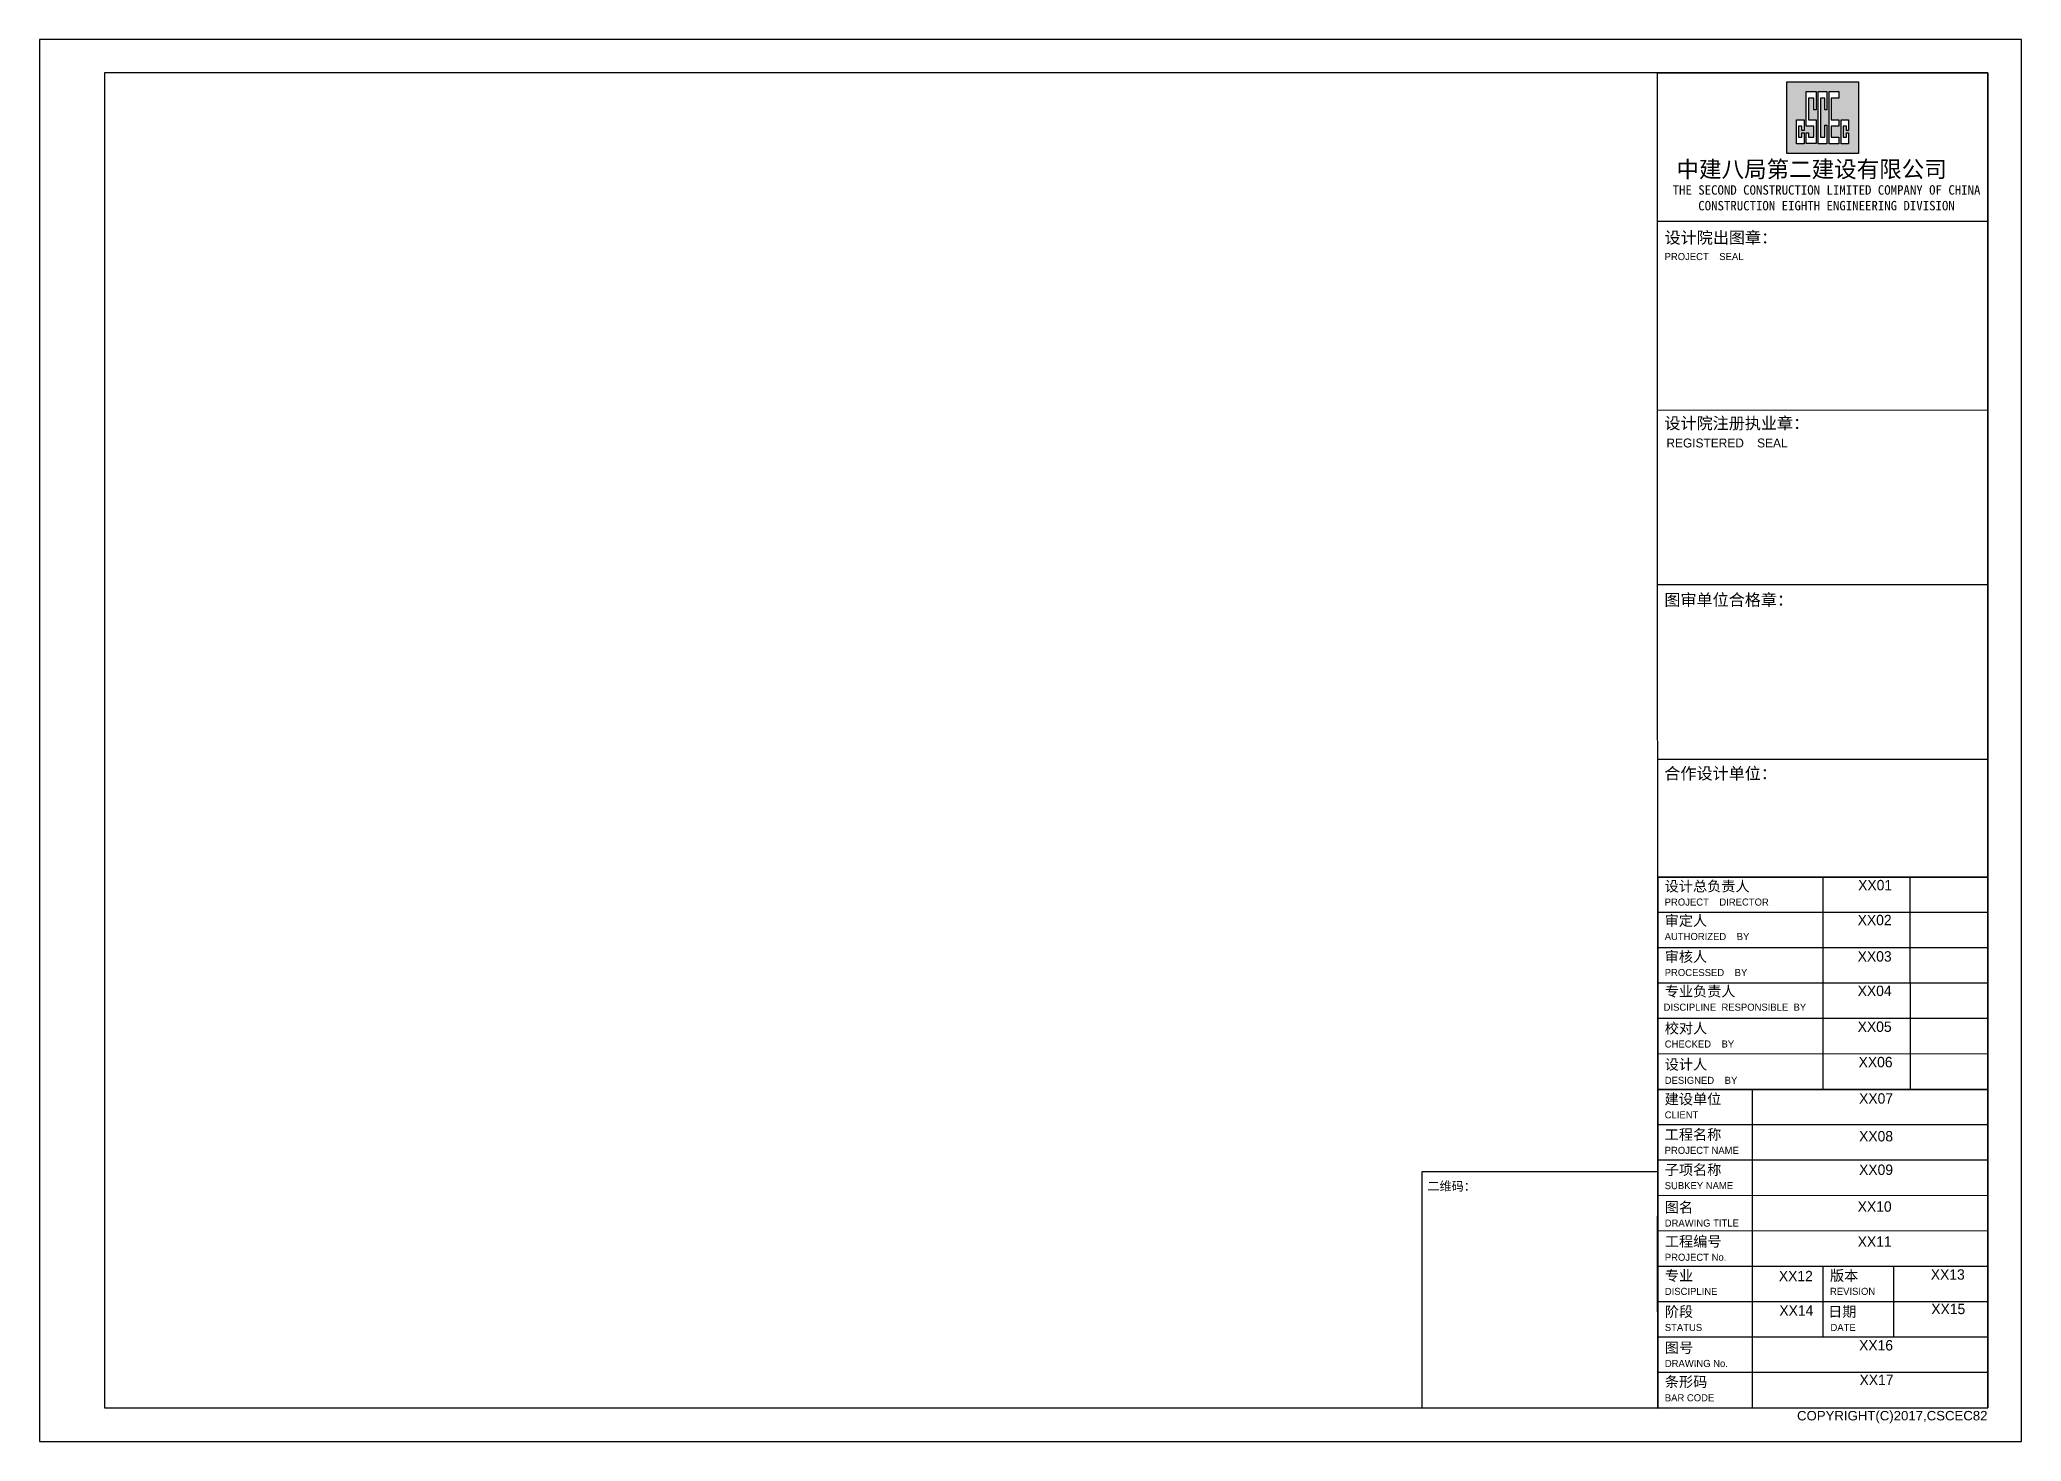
# Model space of a CAD drawing. Header units: millimetres. Extents: x 519 to 4719, y 88 to 3058.
import ezdxf

# ---------------------------------------------------------------- set-up
doc = ezdxf.new("R2010")
doc.units = ezdxf.units.MM
doc.layers.add('PUB_TITLE', color=4, linetype='Continuous', lineweight=25, true_color=0x00ffff)
doc.layers.add('公共图框-144', color=7, linetype='Continuous', true_color=0x007299)
doc.styles.add('Arial Regular', font='arial.ttf')
doc.styles.add('SimHei 01', font='')
doc.styles.add('SimSun 07', font='')
doc.styles.get('SimHei 01').set_extended_font_data('姒涙垳缍\x8b')
doc.styles.get('SimSun 07').set_extended_font_data('鐎瑰\ue0c4缍\x8b')

msp = doc.modelspace()

# ---------------------------------------------------------------- hatches: boundary and pattern name
at = {"layer": '公共图框-144', "true_color": 0x00bfff}
h = msp.add_hatch(color=140, dxfattribs=at)
h.paths.add_polyline_path([(4373.6, 2969), (4221.6, 2968.9), (4221.6, 2816.9), (4373.7, 2816.9)], flags=0)
h.paths.add_polyline_path([(4332.2, 2934.4), (4316, 2934.4), (4316, 2888.3), (4332.2, 2888.3), (4332.2, 2874.5), (4316, 2874.5), (4316, 2851.4), (4332.2, 2851.4), (4332.2, 2837.6), (4311.4, 2837.6), (4311.4, 2948.2), (4332.2, 2948.2)], flags=0)
h.paths.add_polyline_path([(4352.9, 2888.3), (4352.9, 2865.3), (4348.3, 2865.3), (4348.3, 2874.5), (4341.4, 2874.5), (4341.4, 2851.5), (4348.3, 2851.5), (4348.3, 2860.7), (4352.9, 2860.7), (4352.9, 2837.6), (4336.8, 2837.6), (4336.8, 2888.3)], flags=0)
h.paths.add_polyline_path([(4306.8, 2909), (4302.2, 2909), (4302.2, 2934.4), (4293, 2934.4), (4293, 2851.4), (4302.2, 2851.4), (4302.2, 2876.8), (4306.8, 2876.8), (4306.8, 2837.6), (4288.4, 2837.6), (4288.4, 2948.2), (4306.8, 2948.2)], flags=0)
h.paths.add_polyline_path([(4283.8, 2909), (4279.2, 2909), (4279.2, 2934.4), (4267.6, 2934.4), (4267.7, 2888.3), (4283.8, 2888.3), (4283.8, 2837.6), (4263.1, 2837.6), (4263.1, 2860.6), (4267.7, 2860.6), (4267.7, 2851.4), (4279.2, 2851.4), (4279.2, 2874.5), (4263, 2874.5), (4263, 2948.2), (4283.8, 2948.2)], flags=0)
h.paths.add_polyline_path([(4258.4, 2888.3), (4258.4, 2865.3), (4253.8, 2865.3), (4253.8, 2874.5), (4246.9, 2874.5), (4246.9, 2851.4), (4253.8, 2851.4), (4253.8, 2860.6), (4258.4, 2860.6), (4258.5, 2837.6), (4242.3, 2837.6), (4242.3, 2888.3)], flags=0)

# ---------------------------------------------------------------- linework, layer by layer
at = {"layer": 'PUB_TITLE'}
for p, q in [((518.9, 3058.1), (518.9, 88.1)), ((4718.9, 3058.1), (518.9, 3058.1)), ((4718.9, 88.1), (4718.9, 3058.1)), ((656.4, 2987.4), (656.4, 158.8)), ((4648.2, 2987.4), (656.4, 2987.4)), ((4648.2, 158.8), (4648.2, 2987.4)), ((656.4, 158.8), (4648.2, 158.8)), ((518.9, 88.1), (4718.9, 88.1))]:
    msp.add_line(p, q, dxfattribs=at)
at = {"layer": '公共图框-144'}
for p, q in [((3947.6, 2987.2), (4647.6, 2987.4)), ((3948.2, 158.6), (3947.6, 2987.2)), ((4647.6, 2987.4), (4648.2, 158.8)), ((3947.7, 2673.3), (4647.7, 2673.5)), ((3947.7, 2673.3), (4647.7, 2673.5)), ((3947.8, 2273.3), (4647.8, 2273.5)), ((3948, 2273.3), (4648, 2273.5)), ((3947.8, 1903.3), (4647.8, 1903.5)), ((3947.9, 1903.3), (4647.9, 1903.5)), ((3947.1, 1533.3), (4647.1, 1533.5)), ((4648.2, 1283.9), (3948.2, 1283.7)), ((3948.2, 158.6), (3948.2, 1283.8)), ((3948.2, 1283.8), (3948.2, 1283.8, 0)), ((3948.2, 1283.8, 0), (3948.2, 158.6, 0)), ((3948.2, 158.6, 0), (3948.2, 1283.8, 0)), ((3948.2, 1283.8), (4648.2, 1283.8)), ((4648.2, 1283.8, 0), (3948.2, 1283.8, 0)), ((3948.2, 1283.8, 0), (3948.2, 1283.8)), ((3948.2, 1283.8, 0), (4648.2, 1283.8, 0)), ((4297.9, 1283.8), (4298, 833.8)), ((4298.2, 1283.8), (4298.2, 1283.8, 0)), ((4482.9, 1283.8), (4483, 833.8)), ((4648.2, 1283.8), (4648.2, 158.8)), ((4648.2, 158.8, 0), (4648.2, 1283.8, 0)), ((4648.2, 1283.8, 0), (4648.2, 1283.8)), ((4648.2, 1283.8, 0), (4648.2, 158.8, 0)), ((4648.2, 1283.8), (4648.2, 1283.8, 0)), ((4647.9, 1208.9), (3947.9, 1208.7)), ((4647.9, 1133.9), (3947.9, 1133.7)), ((4647.9, 1058.9), (3947.9, 1058.7)), ((4647.9, 983.9), (3947.9, 983.7)), ((4648, 908.9), (3948, 908.7)), ((3948, 833.7), (4648, 833.9)), ((4648, 833.9), (3948, 833.7)), ((4148.2, 833.8), (4148.2, 158.7)), ((4648.1, 758.9), (3948.1, 758.7)), ((3948.2, 721.2), (3948.2, 721.2, 0)), ((4648.2, 721.3), (4648.2, 721.3, 0)), ((4648.1, 683.8), (3948.1, 683.6)), ((3448.1, 658.9), (3448.1, 158.8)), ((3948.1, 658.8), (3448.1, 658.9)), ((4648.2, 608.8), (3948.2, 608.6)), ((3948.2, 158.8), (3948.1, 565.4)), ((4648.2, 533.8), (3948.2, 533.6)), ((4648.2, 458.9), (3948.2, 458.7)), ((4298.2, 458.8), (4298.2, 308.8)), ((4448.2, 458.8), (4448.2, 308.8)), ((4648.2, 383.9), (3948.2, 383.7)), ((4648.2, 308.9), (3948.2, 308.7)), ((4648.2, 233.9), (3948.2, 233.7)), ((3448.1, 158.8), (3948.2, 158.8)), ((4648.2, 158.8), (3948.2, 158.6)), ((3948.2, 158.6, 0), (4648.2, 158.8, 0)), ((4648.2, 158.8, 0), (3948.2, 158.6, 0)), ((4648.2, 158.8), (3948.2, 158.6)), ((3948.2, 158.6, 0), (3948.2, 158.6)), ((3948.2, 158.6), (3948.2, 158.6, 0)), ((4298.2, 158.7), (4298.2, 158.7, 0)), ((4648.2, 158.8, 0), (4648.2, 158.8)), ((4648.2, 158.8), (4648.2, 158.8, 0))]:
    msp.add_line(p, q, dxfattribs=at)
at = {"layer": '公共图框-144', "color": 140, "true_color": 0x00bfff}
for p, q in [((4221.6, 2968.9), (4373.6, 2969)), ((4221.6, 2816.9), (4221.6, 2968.9)), ((4263, 2948.2), (4283.8, 2948.2)), ((4263, 2874.5), (4263, 2948.2)), ((4283.8, 2948.2), (4283.8, 2909.1)), ((4288.4, 2948.2), (4306.8, 2948.2)), ((4288.4, 2837.6), (4288.4, 2948.2)), ((4306.8, 2948.2), (4306.8, 2909)), ((4311.4, 2948.2), (4332.2, 2948.2)), ((4311.4, 2837.6), (4311.4, 2948.2)), ((4332.2, 2948.2), (4332.2, 2934.4)), ((4373.6, 2969), (4373.7, 2816.9)), ((4279.2, 2934.4), (4267.6, 2934.4)), ((4267.6, 2934.4), (4267.7, 2888.3)), ((4279.2, 2909.1), (4279.2, 2934.4)), ((4283.8, 2909.1), (4279.2, 2909.1)), ((4293, 2934.4), (4293, 2851.4)), ((4302.2, 2934.4), (4293, 2934.4)), ((4302.2, 2909), (4302.2, 2934.4)), ((4306.8, 2909), (4302.2, 2909)), ((4316, 2934.4), (4316, 2888.3)), ((4332.2, 2934.4), (4316, 2934.4)), ((4242.3, 2888.3), (4258.4, 2888.3)), ((4242.3, 2837.6), (4242.3, 2888.3)), ((4246.9, 2874.5), (4246.9, 2851.5)), ((4253.8, 2874.5), (4246.9, 2874.5)), ((4253.8, 2865.3), (4253.8, 2874.5)), ((4258.4, 2865.3), (4253.8, 2865.3)), ((4253.8, 2860.7), (4258.4, 2860.7)), ((4253.8, 2851.5), (4253.8, 2860.7)), ((4258.4, 2888.3), (4258.4, 2865.3)), ((4258.4, 2860.7), (4258.5, 2837.6)), ((4279.2, 2874.5), (4263, 2874.5)), ((4263.1, 2860.7), (4267.7, 2860.7)), ((4263.1, 2837.7), (4263.1, 2860.7)), ((4267.7, 2888.3), (4283.8, 2888.3)), ((4267.7, 2860.7), (4267.7, 2851.5)), ((4279.2, 2851.5), (4279.2, 2874.5)), ((4283.8, 2888.3), (4283.8, 2837.7)), ((4302.2, 2876.8), (4306.8, 2876.8)), ((4302.2, 2851.4), (4302.2, 2876.8)), ((4306.8, 2876.8), (4306.8, 2837.6)), ((4316, 2888.3), (4332.2, 2888.3)), ((4316, 2874.5), (4316, 2851.4)), ((4332.2, 2874.5), (4316, 2874.5)), ((4332.2, 2888.3), (4332.2, 2874.5)), ((4336.8, 2888.3), (4352.9, 2888.3)), ((4336.8, 2837.6), (4336.8, 2888.3)), ((4341.4, 2874.5), (4341.4, 2851.5)), ((4348.3, 2874.5), (4341.4, 2874.5)), ((4348.3, 2865.3), (4348.3, 2874.5)), ((4352.9, 2865.3), (4348.3, 2865.3)), ((4348.3, 2860.7), (4352.9, 2860.7)), ((4348.3, 2851.5), (4348.3, 2860.7)), ((4352.9, 2888.3), (4352.9, 2865.3)), ((4352.9, 2860.7), (4352.9, 2837.6)), ((4373.7, 2816.9), (4221.6, 2816.9)), ((4258.5, 2837.6), (4242.3, 2837.6)), ((4246.9, 2851.5), (4253.8, 2851.5)), ((4283.8, 2837.7), (4263.1, 2837.7)), ((4267.7, 2851.5), (4279.2, 2851.5)), ((4306.8, 2837.6), (4288.4, 2837.6)), ((4293, 2851.4), (4302.2, 2851.4)), ((4332.2, 2837.6), (4311.4, 2837.6)), ((4316, 2851.4), (4332.2, 2851.4)), ((4332.2, 2851.4), (4332.2, 2837.6)), ((4352.9, 2837.6), (4336.8, 2837.6)), ((4341.4, 2851.5), (4348.3, 2851.5))]:
    msp.add_line(p, q, dxfattribs=at)

# ---------------------------------------------------------------- texts
at = {"layer": '公共图框-144', "rotation": 0.0134}
for s, insert, char_height, width, attachment_point, style in [('{\\f宋体;中建八局第二建设有限公司}', (3988, 2762.1), 35, 1284.8, 7, 'SimHei 01'), ('{\\f黑体;THE SECOND CONSTRUCTION LIMITED COMPANY OF CHINA}\\P{\\f黑体;CONSTRUCTION EIGHTH ENGINEERING DIVISION}', (4306, 2696), 19.978, 1431.649, 8, 'SimHei 01'), ('{\\f宋体;设计院出图章：}', (3962.8, 2623.2), 25, 508.571, 7, 'SimSun 07'), ('PROJECT    SEAL', (3962.8, 2590.7), 15, 376.63, 7, 'SimSun 07'), ('{\\f宋体;设计院注册执业章：}', (3962.4, 2229.9), 25, 654.857, 7, 'SimSun 07'), ('REGISTERED    SEAL', (3966.7, 2193.7), 18.882, 570.562, 7, 'SimSun 07'), ('{\\f宋体;图审单位合格章：}', (3962.3, 1855.8), 25, 581.714, 7, 'SimSun 07'), ('{\\f宋体;合作设计单位：}', (3962.2, 1488), 25, 508.571, 7, 'SimSun 07'), ('{\\f宋体;设计总负责人}', (3963, 1250.8), 22, 427.429, 7, 'SimSun 07'), ('{\\f閻庣懓顑勭紞?;XX01}', (4373, 1255.3), 22, 182.696, 7, 'SimSun 07'), ('PROJECT    DIRECTOR', (3963, 1223), 15, 488.641, 7, 'SimSun 07'), ('{\\f宋体;审定人}', (3963, 1177.9), 22, 234.331, 7, 'SimSun 07'), ('{\\f閻庣懓顑勭紞?;XX02}', (4372, 1181.3), 22, 190.587, 7, 'SimSun 07'), ('AUTHORIZED    BY', (3963, 1150), 15, 403.207, 7, 'SimSun 07'), ('{\\f宋体;审核人}', (3963, 1101.6), 22, 234.331, 7, 'SimSun 07'), ('{\\f閻庣懓顑勭紞?;XX03}', (4372, 1104.3), 22, 191.065, 7, 'SimSun 07'), ('PROCESSED    BY', (3963.1, 1073.7), 15, 394.076, 7, 'SimSun 07'), ('{\\f宋体;专业负责人}', (3963.1, 1028.2), 22, 363.063, 7, 'SimSun 07'), ('{\\f閻庣懓顑勭紞?;XX04}', (4372, 1031.3), 22, 190.826, 7, 'SimSun 07'), ('DISCIPLINE  RESPONSIBLE  BY', (3960.7, 1000.3), 15, 658.533, 7, 'SimSun 07'), ('{\\f宋体;校对人}', (3963.1, 950), 22, 234.331, 7, 'SimSun 07'), ('{\\f鐎瑰\ue0c4缍?;XX05}', (4372, 955.3), 22, 191.543, 7, 'SimSun 07'), ('CHECKED    BY', (3963.1, 922.2), 15, 336.033, 7, 'SimSun 07'), ('{\\f宋体;设计人}', (3963.1, 873.2), 22, 234.331, 7, 'SimSun 07'), ('{\\f閻庣懓顑勭紞?;XX06}', (4374, 880.3), 22, 191.065, 7, 'SimSun 07'), ('DESIGNED    BY', (3963.1, 845.3), 15, 349.891, 7, 'SimSun 07'), ('{\\f宋体;建设单位}', (3963, 799.8), 22, 298.949, 7, 'SimSun 07'), ('{\\f閻庣懓顑勭紞?;XX07}', (4375, 803.3), 22, 191.065, 7, 'SimSun 07'), ('CLIENT', (3963, 772.1), 15, 177.717, 7, 'SimSun 07'), ('{\\f宋体;工程名称}', (3963, 724.7), 22, 298.194, 7, 'SimSun 07'), ('{\\f閻庣懓顑勭紞?;XX08}', (4375, 723.3), 22, 191.304, 7, 'SimSun 07'), ('{\\f宋体;子项名称}', (3963.1, 650), 22, 298.194, 7, 'SimSun 07'), ('PROJECT NAME', (3963, 696.9), 15, 354.783, 7, 'SimSun 07'), ('{\\f閻庣懓顑勭紞?;XX09}', (4375, 652.3), 22, 191.304, 7, 'SimSun 07'), ('{\\f宋体;二维码：}', (3460.2, 617), 18.796, 217.385, 7, 'SimSun 07'), ('SUBKEY NAME', (3963.1, 622.2), 15, 329.511, 7, 'SimSun 07'), ('{\\f宋体;图名}', (3963.1, 570.7), 22, 164.434, 7, 'SimSun 07'), ('{\\f鐎瑰\ue0c4缍?;XX10}', (4372, 574.3), 22, 191.065, 7, 'SimSun 07'), ('DRAWING TITLE', (3963.1, 542.9), 15, 354.62, 7, 'SimSun 07'), ('{\\f宋体;工程编号}', (3963.3, 498.3), 22, 297.44, 7, 'SimSun 07'), ('{\\f鐎瑰\ue0c4缍?;XX11}', (4372, 500.3), 22, 182.696, 7, 'SimSun 07'), ('PROJECT No.', (3963.3, 470.4), 15, 297.717, 7, 'SimSun 07'), ('{\\f宋体;专业}', (3963.3, 425.8), 22, 170.469, 7, 'SimSun 07'), ('{\\f鐎瑰\ue0c4缍?;XX12}', (4205, 427.3), 22, 190.587, 7, 'SimSun 07'), ('{\\f宋体;版本}', (4313.3, 425.8), 22, 169.714, 7, 'SimSun 07'), ('{\\f鐎瑰\ue0c4缍?;XX13}', (4527, 430.3), 22, 191.065, 7, 'SimSun 07'), ('DISCIPLINE', (3963.3, 398.1), 15, 259.728, 7, 'SimSun 07'), ('REVISION', (4313.3, 398.2), 15, 226.141, 7, 'SimSun 07'), ('{\\f鐎瑰\ue0c4缍?;XX15}', (4528, 357.3), 22, 191.543, 7, 'SimSun 07'), ('STATUS', (3963.3, 321.7), 15, 192.554, 7, 'SimSun 07'), ('{\\f宋体;阶段}', (3963.3, 349.4), 22, 170.217, 7, 'SimSun 07'), ('{\\f鐎瑰\ue0c4缍?;XX14}', (4206, 354.3), 22, 190.826, 7, 'SimSun 07'), ('{\\f宋体;日期}', (4309.3, 349.5), 22, 168.457, 7, 'SimSun 07'), ('DATE', (4314.4, 322), 15, 139.076, 7, 'SimSun 07'), ('{\\f宋体;图号}', (3963.3, 273.2), 22, 168.709, 7, 'SimSun 07'), ('{\\f鐎瑰\ue0c4缍?;XX16}', (4375, 280.3), 22, 191.065, 7, 'SimSun 07'), ('DRAWING No.', (3963.3, 245.4), 15, 304.728, 7, 'SimSun 07'), ('{\\f宋体;条形码}', (3963.3, 200.7), 22, 233.829, 7, 'SimSun 07'), ('{\\f鐎瑰\ue0c4缍?;XX17}', (4376, 207.3), 22, 191.065, 7, 'SimSun 07'), ('BAR CODE', (3963.3, 172.7), 15, 245.87, 7, 'SimSun 07'), ('COPYRIGHT(C)2017,CSCEC82', (4243.5, 126.4), 20, 840.87, 7, 'Arial Regular')]:
    msp.add_mtext(s, dxfattribs=dict(at, insert=insert, char_height=char_height, width=width, attachment_point=attachment_point, style=style))

doc.saveas('drawing.dxf')
